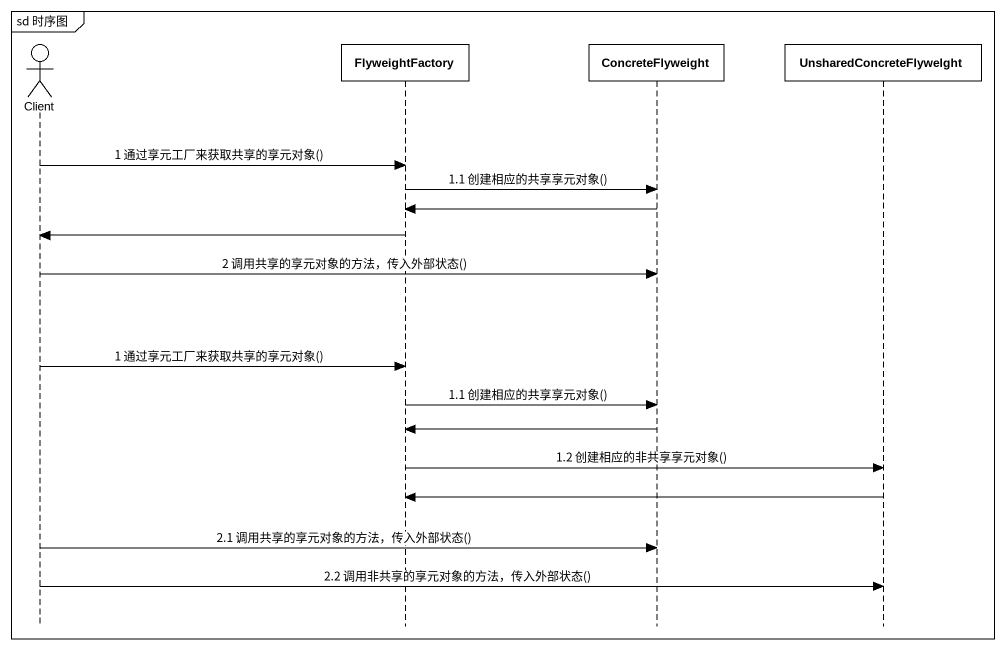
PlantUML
@startuml
mainframe sd 时序图
hide footbox
actor Client
participant FlyweightFactory
participant ConcreteFlyweight
participant UnsharedConcreteFlywelght

Client -> FlyweightFactory : 1 通过享元工厂来获取共享的享元对象()
FlyweightFactory -> ConcreteFlyweight : 1.1 创建相应的共享享元对象()
ConcreteFlyweight -> FlyweightFactory
FlyweightFactory -> Client
Client -> ConcreteFlyweight : 2 调用共享的享元对象的方法，传入外部状态()
Client -> FlyweightFactory : 1 通过享元工厂来获取共享的享元对象()
FlyweightFactory -> ConcreteFlyweight : 1.1 创建相应的共享享元对象()
ConcreteFlyweight -> FlyweightFactory
FlyweightFactory -> UnsharedConcreteFlywelght : 1.2 创建相应的非共享享元对象()
UnsharedConcreteFlywelght -> FlyweightFactory
Client -> ConcreteFlyweight : 2.1 调用共享的享元对象的方法，传入外部状态()
Client -> UnsharedConcreteFlywelght : 2.2 调用非共享的享元对象的方法，传入外部状态()
@enduml
